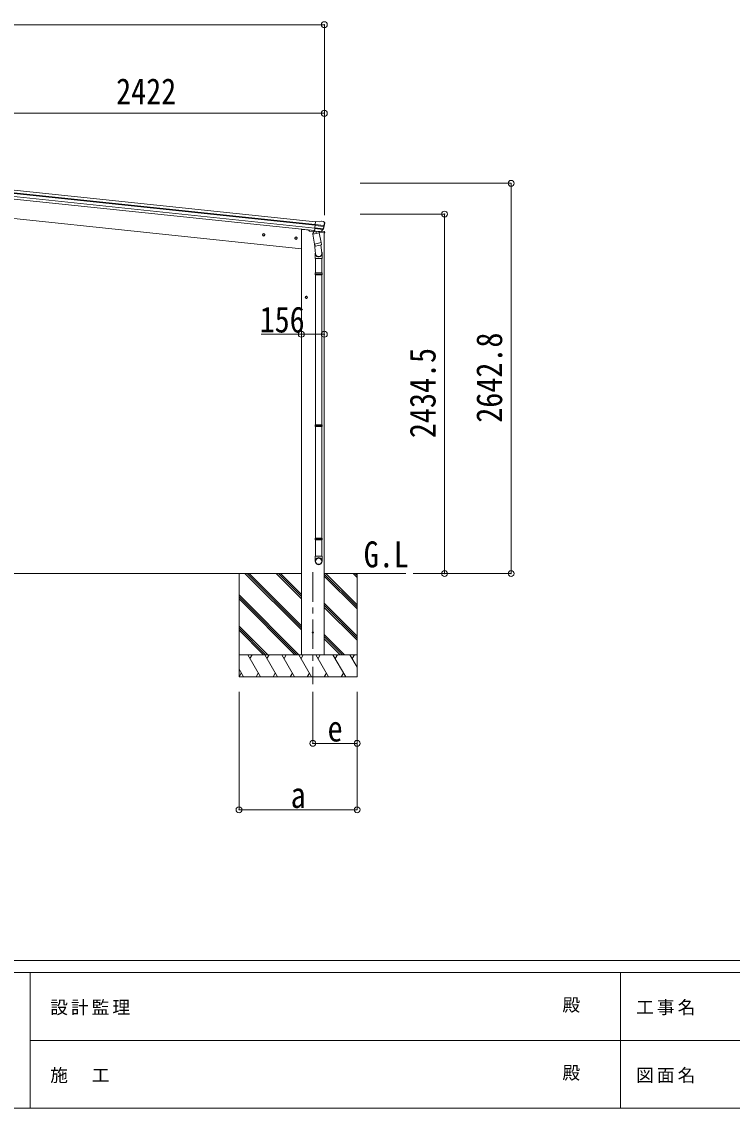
# Model space of a CAD drawing. Units: millimetres at full size, sheet at 1:40; some dimension numbers follow another scale. Extents: x -11243 to 11243, y -7760 to 7760.
# Drawn here: x -4656 to 158, y -7760 to -402 of the extents above; entities that cross this region are included whole.
import ezdxf
from ezdxf.enums import TextEntityAlignment as Align

# ---------------------------------------------------------------- set-up
doc = ezdxf.new("R2010")
doc.units = ezdxf.units.MM
doc.header["$LTSCALE"] = 40
doc.header["$PDMODE"] = 32
doc.header["$PDSIZE"] = 40
doc.linetypes.add('CHAIN1', pattern=[8, 5, -1, 1, -1])
for name, color, linetype, lineweight in [('0-0_0', 7, 'Continuous', 9), ('0-1_本体', 5, 'CHAIN1', 9), ('0-3_ELV2', 4, 'Continuous', 9), ('0-6_OTH_LINE', 6, 'Continuous', 9), ('0-9_OUTLINE', 7, 'Continuous', 9), ('F-0_240', 7, 'Continuous', 9)]:
    doc.layers.add(name, color=color, linetype=linetype, lineweight=lineweight)
doc.layers.add('0-7_SHAPE', color=7, linetype='Continuous')
doc.styles.add('ＭＳ ゴシック', font='')
doc.styles.get('ＭＳ ゴシック').set_extended_font_data('MS Gothic')

msp = doc.modelspace()

# ---------------------------------------------------------------- linework, layer by layer
at = {"layer": '0-0_0'}
for p, q in [((-7309.71, -4138.73), (-2761.69, -4138.73)), ((-3183.94, -4138.73), (-3183.94, -4838.73)), ((-2761.69, -4520.99), (-3143.95, -4138.73)), ((-2761.69, -4506.85), (-3129.81, -4138.73)), ((-2761.69, -4492.7), (-3115.67, -4138.73)), ((-2761.69, -4308.86), (-2931.82, -4138.73)), ((-2761.69, -4294.72), (-2917.67, -4138.73)), ((-2761.69, -4280.57), (-2903.53, -4138.73)), ((-2262.08, -4138.73), (-2606.19, -4138.73)), ((-2606.19, -4138.73), (-2054.1, -4138.73)), ((-2383.94, -4364.1), (-2606.19, -4141.85)), ((-2383.94, -4378.24), (-2606.19, -4155.99)), ((-2383.94, -4349.96), (-2595.17, -4138.73)), ((-2383.94, -4166.11), (-2411.32, -4138.73)), ((-2383.94, -4151.97), (-2397.17, -4138.73)), ((-2383.94, -4138.73), (-2383.94, -4838.73)), ((-2777.79, -4688.73), (-3183.94, -4282.59)), ((-2791.94, -4688.73), (-3183.94, -4296.73)), ((-2806.08, -4688.73), (-3183.94, -4310.87)), ((-2383.94, -4562.09), (-2606.19, -4339.84)), ((-2383.94, -4576.23), (-2606.19, -4353.98)), ((-2383.94, -4590.37), (-2606.19, -4368.12)), ((-2989.93, -4688.73), (-3183.94, -4494.72)), ((-3004.07, -4688.73), (-3183.94, -4508.86)), ((-3018.21, -4688.73), (-3183.94, -4523.01)), ((-2469.43, -4688.73), (-2606.19, -4551.97)), ((-2483.57, -4688.73), (-2606.19, -4566.11)), ((-2497.71, -4688.73), (-2606.19, -4580.25)), ((-3183.94, -4688.73), (-2383.94, -4688.73)), ((-3038.55, -4838.73), (-3125.16, -4688.73)), ((-3110.15, -4714.71), (-3095.15, -4688.73)), ((-2923.08, -4838.73), (-3009.68, -4688.73)), ((-2979.68, -4688.73), (-2994.68, -4714.71)), ((-2807.61, -4838.73), (-2894.21, -4688.73)), ((-2879.21, -4714.71), (-2864.21, -4688.73)), ((-2692.14, -4838.73), (-2778.74, -4688.73)), ((-2763.74, -4714.71), (-2748.74, -4688.73)), ((-2576.67, -4838.73), (-2663.27, -4688.73)), ((-2648.27, -4714.71), (-2633.27, -4688.73)), ((-2461.2, -4838.73), (-2547.8, -4688.73)), ((-2532.8, -4714.71), (-2517.8, -4688.73)), ((-2383.94, -4772.56), (-2432.34, -4688.73)), ((-2417.33, -4714.71), (-2402.33, -4688.73)), ((-3154.02, -4838.73), (-3183.94, -4786.92)), ((-3169.02, -4812.75), (-3183.94, -4838.58)), ((-2383.94, -4838.73), (-3183.94, -4838.73)), ((-3053.55, -4812.75), (-3068.55, -4838.73)), ((-2938.08, -4812.75), (-2953.08, -4838.73)), ((-2822.61, -4812.75), (-2837.61, -4838.73)), ((-2707.14, -4812.75), (-2722.14, -4838.73)), ((-2591.67, -4812.75), (-2606.67, -4838.73)), ((-2476.2, -4812.75), (-2491.2, -4838.73))]:
    msp.add_line(p, q, dxfattribs=at)
at = {"layer": '0-1_本体'}
msp.add_line((-2683.94, -4129.52), (-2683.94, -4888.73), dxfattribs=at)
at = {"layer": '0-3_ELV2'}
for p, q in [((-2668.51, -1779.8), (-4967.93, -1538.12)), ((-2668.08, -1775.62), (-4967.49, -1533.94)), ((-2666.09, -1756.72), (-4965.51, -1515.05)), ((-4971.78, -1574.72), (-2672.36, -1816.39)), ((-2670.61, -1799.66), (-4970.02, -1557.98)), ((-4992.36, -1704.28), (-2761.69, -1938.73)), ((-2672.67, -1819.29), (-2665.88, -1754.73)), ((-2639.36, -1757.52), (-2665.88, -1754.73)), ((-2611.79, -1754.39), (-2611.79, -1754.39)), ((-2608.43, -1756.21), (-2608.43, -1756.21)), ((-2608.43, -1756.21), (-2604.93, -1760.53)), ((-2604.93, -1760.53), (-2604.24, -1761.39)), ((-2603.65, -1765.3), (-2603.57, -1763.42)), ((-3022.77, -1840.15), (-3015.91, -1837.09)), ((-3015.91, -1837.09), (-3009.84, -1841.5)), ((-2710.91, -1812.34), (-2710.49, -1815.57)), ((-2676.79, -1822.97), (-2706.05, -1819.89)), ((-2672.5, -1817.7), (-2673.43, -1817.89)), ((-2672.67, -1819.29), (-2662.72, -1820.33)), ((-2629.27, -1823.62), (-2672.65, -1819.06)), ((-2615.68, -1807.87), (-2670.86, -1802.07)), ((-2669.12, -1819.75), (-2670.69, -1819.59)), ((-2613.36, -1803.6), (-2670.39, -1797.6)), ((-2631.58, -1823.7), (-2669.12, -1819.75)), ((-2609.05, -1787.38), (-2668.66, -1781.12)), ((-2668.04, -1775.26), (-2608.3, -1781.54)), ((-2662.72, -1820.33), (-2662.47, -1820.45)), ((-2662.47, -1820.45), (-2637.14, -1823.11)), ((-2637.14, -1823.11), (-2636.87, -1823.05)), ((-2636.87, -1823.05), (-2629.17, -1823.86)), ((-2603.04, -1830.72), (-2636.77, -1827.17)), ((-2630.02, -1823.86), (-2631.58, -1823.7)), ((-2627.5, -1822.3), (-2614.46, -1806.37)), ((-2626.56, -1822.94), (-2612.87, -1807.19)), ((-2623.45, -1819.53), (-2606.6, -1821.3)), ((-2606.19, -4688.73), (-2606.19, -1830.39)), ((-2603.94, -1823.89), (-2603.04, -1830.72)), ((-3010.62, -1848.97), (-3017.48, -1852.02)), ((-3009.84, -1841.5), (-3010.62, -1848.97)), ((-2803.97, -1863.14), (-2797.12, -1860.09)), ((-2791.83, -1871.96), (-2798.69, -1875.02)), ((-2797.12, -1860.09), (-2791.04, -1864.5)), ((-2791.04, -1864.5), (-2791.83, -1871.96)), ((-2734.19, -2264.53), (-2727.69, -2260.77)), ((-2727.69, -2260.77), (-2721.19, -2264.53)), ((-2721.19, -2272.03), (-2727.69, -2275.79)), ((-2721.19, -2264.53), (-2721.19, -2272.03))]:
    msp.add_line(p, q, dxfattribs=at)
for points in [[(-2639.36, -1757.52), (-2626.57, -1753.12), (-2626.57, -1753.12)], [(-2625.28, -1752.97), (-2625.28, -1752.97), (-2611.79, -1754.39)], [(-2761.69, -4688.73), (-2761.69, -1809.73), (-2741.69, -1809.73), (-2710.83, -1812.97)], [(-3017.48, -1852.02), (-3023.55, -1847.61), (-3022.77, -1840.15)], [(-2798.69, -1875.02), (-2804.76, -1870.61), (-2803.97, -1863.14)], [(-2727.69, -2275.79), (-2734.19, -2272.03), (-2734.19, -2264.53)]]:
    msp.add_lwpolyline(points, dxfattribs=at)
for centre, radius in [((-3016.7, -1844.56), 8.5), ((-3016.7, -1844.56), 7.7), ((-3016.7, -1844.56), 6.5), ((-2797.9, -1867.55), 8.5), ((-2797.9, -1867.55), 7.7), ((-2797.9, -1867.55), 6.5), ((-2727.69, -2268.28), 8.5), ((-2727.69, -2268.28), 7.7), ((-2727.69, -2268.28), 6.5), ((-2683.94, -4538.73), 4.5)]:
    msp.add_circle(centre, radius, dxfattribs=at)
for centre, radius, start, end in [((-2625.59, -1755.95), 3, 84.02369, 108.97631), ((-2804.54, -1744.18), 202, 342.13916, 354), ((-2612.32, -1759.36), 5, 39.04426, 83.95574), ((-2797.47, -1746.23), 192.44, 349.4271, 354.57578), ((-2705.53, -1814.92), 5, 187.5, 264), ((-2670.63, -1819.09), 0.5, 228.73754, 264), ((-2629.97, -1823.36), 0.5, 264, 299.26246), ((-2628.82, -1820.98), 2.99, 273.2717, 319.00739), ((-2616.78, -1804.47), 3, 320.69111, 342.20009), ((-2804.54, -1744.18), 200.2, 342.20009, 347.53883), ((-2615.13, -1805.22), 3, 319, 342.13916), ((-2609.15, -1788.73), 1.35, 83.1605, 85.91927), ((-2606.28, -1787.75), 2.74, 167.02151, 172.43412), ((-2563.58, -1788.89), 45.32, 170.67122, 173.64518), ((-2606.91, -1824.28), 3, 7.5, 84)]:
    msp.add_arc(centre, radius, start, end, dxfattribs=at)
for centre, major_axis, ratio, start_param, end_param in [((-2806.85, -1766.13), (20.92, 199.05), 0.994373, 1.5554317, 1.5718064), ((-2605.78, -1764.44), (0.38, 5.97), 0.020485, 0.671432, 1.5691306), ((-2610.11, -1758.9), (5.48, -2.51), 0.24881, 0.460585, 0.4641038), ((-2606.57, -1763.28), (-1.9, 2.34), 0.995767, 3.9859716, 4.712389), ((-2628.96, -1820.64), (0.51, 2.96), 0.642905, 3.2459383, 4.203928), ((-2628.87, -1820.87), (1.1, -2.8), 0.997631, 5.8041905, 5.8929484), ((-2628.91, -1820.75), (3.02, -2.79), 0.650902, 5.2561448, 5.3289554), ((-2626.52, -1820.9), (1.71, 2.84), 0.040856, 2.1135035, 2.1416249), ((-2806.85, -1766.13), (20.92, 199.05), 0.994373, 4.7113789, 4.7277536)]:
    msp.add_ellipse(centre, major_axis=major_axis, ratio=ratio, start_param=start_param, end_param=end_param, dxfattribs=at)
at = {"layer": '0-6_OTH_LINE'}
for p, q in [((-7465.71, -421.67), (-2605.69, -421.67)), ((-2605.69, -421.67), (-2605.69, -1712.75)), ((-2605.69, -1021.67), (-5027.8, -1021.67)), ((-1340.24, -1495.95), (-2362.58, -1495.95)), ((-1340.24, -1495.95), (-1340.24, -4138.73)), ((-1791.24, -1704.28), (-2362.58, -1704.28)), ((-1791.24, -1704.28), (-1791.24, -4138.73)), ((-2761.69, -2518.28), (-2606.19, -2518.28)), ((-1791.24, -4138.73), (-2004.1, -4138.73)), ((-1340.24, -4138.73), (-2004.1, -4138.73)), ((-3183.94, -5738.73), (-3183.94, -4939.73)), ((-2683.94, -5288.73), (-2683.94, -4939.73)), ((-2383.94, -5288.73), (-2383.94, -4939.73)), ((-2383.94, -5738.73), (-2383.94, -4939.73)), ((-2383.94, -5288.73), (-2683.94, -5288.73)), ((-2383.94, -5738.73), (-3183.94, -5738.73))]:
    msp.add_line(p, q, dxfattribs=at)
at = {"layer": '0-6_OTH_LINE', "lineweight": 18}
msp.add_line((-2761.69, -2518.28), (-3033.73, -2518.28), dxfattribs=at)
at = {"layer": '0-6_OTH_LINE'}
for p in [(-2605.69, -421.67), (-2605.69, -1021.67), (-1340.24, -1495.95), (-1791.24, -1704.28), (-2761.69, -2518.28), (-2606.19, -2518.28), (-1791.24, -4138.73), (-1340.24, -4138.73), (-2683.94, -5288.73), (-2383.94, -5288.73), (-3183.94, -5738.73), (-2383.94, -5738.73)]:
    msp.add_point(p, dxfattribs=at)
at = {"layer": '0-9_OUTLINE'}
for p, q in [((-2684.88, -1841.36), (-2640, -1832.23)), ((-2673.43, -1817.89), (-2684.63, -1834.82)), ((-2684.63, -1834.82), (-2683.36, -1841.05)), ((-2672.5, -1817.7), (-2673.43, -1817.89)), ((-2630.02, -1823.86), (-2670.69, -1819.59)), ((-2662.98, -1820.78), (-2660.07, -1835.13)), ((-2633.84, -1826.02), (-2658.59, -1835.77)), ((-2642.18, -1829.3), (-2641.52, -1832.53)), ((-2640, -1832.23), (-2626.64, -1897.88)), ((-2633.38, -1824.16), (-2633.23, -1824.89)), ((-2671.52, -1907.01), (-2684.88, -1841.36)), ((-2671.96, -1904.87), (-2665.31, -1972.62)), ((-2671.52, -1907.01), (-2626.64, -1897.88)), ((-2671.51, -1907.01), (-2668.97, -1919.48)), ((-2625.71, -1912.49), (-2666.67, -1920.82)), ((-2624.16, -1910.13), (-2626.66, -1897.88)), ((-2624.38, -1911.53), (-2624.38, -1911.53)), ((-2667.34, -1971.4), (-2667.34, -2006.05)), ((-2629.05, -1913.17), (-2623.49, -1968.89)), ((-2621.34, -2006.05), (-2621.34, -1971.7)), ((-2667.34, -2006.05), (-2621.34, -2006.05)), ((-2665.34, -2006.05), (-2665.34, -2102.8)), ((-2623.34, -2006.05), (-2623.34, -2102.8)), ((-2667.34, -2104.8), (-2666.34, -2102.8)), ((-2667.34, -2104.8), (-2621.34, -2104.8)), ((-2667.34, -2104.8), (-2667.34, -2112.8)), ((-2667.34, -2112.8), (-2621.34, -2112.8)), ((-2667.34, -2112.8), (-2666.34, -2114.8)), ((-2666.34, -2102.8), (-2622.34, -2102.8)), ((-2666.34, -2114.8), (-2622.34, -2114.8)), ((-2665.34, -2114.8), (-2665.34, -3131.48)), ((-2623.34, -2114.8), (-2623.34, -3131.48)), ((-2621.34, -2104.8), (-2622.34, -2102.8)), ((-2667.34, -3133.48), (-2666.34, -3131.48)), ((-2667.34, -3133.48), (-2621.34, -3133.48)), ((-2667.34, -3133.48), (-2667.34, -3141.48)), ((-2667.34, -3141.48), (-2621.34, -3141.48)), ((-2667.34, -3141.48), (-2666.34, -3143.48)), ((-2666.34, -3131.48), (-2622.34, -3131.48)), ((-2666.34, -3143.48), (-2622.34, -3143.48)), ((-2665.34, -3143.48), (-2665.34, -3899.17)), ((-2623.34, -3143.48), (-2623.34, -3899.17)), ((-2621.34, -3133.48), (-2622.34, -3131.48)), ((-2667.34, -3901.17), (-2666.34, -3899.17)), ((-2666.34, -3899.17), (-2622.34, -3899.17)), ((-2621.34, -3901.17), (-2622.34, -3899.17)), ((-2667.34, -3901.17), (-2621.34, -3901.17)), ((-2667.34, -3901.17), (-2667.34, -3909.17)), ((-2667.34, -3909.17), (-2621.34, -3909.17)), ((-2667.34, -3909.17), (-2666.34, -3911.17)), ((-2666.34, -3911.17), (-2622.34, -3911.17)), ((-2665.34, -3911.17), (-2665.34, -4021.17)), ((-2623.34, -3911.17), (-2623.34, -4021.17)), ((-2667.34, -4055.31), (-2667.34, -4021.17)), ((-2667.34, -4021.17), (-2621.34, -4021.17)), ((-2621.34, -4055.31), (-2621.34, -4021.17))]:
    msp.add_line(p, q, dxfattribs=at)
for points in [[(-2621.34, -2104.8), (-2621.34, -2112.8), (-2622.34, -2114.8)], [(-2621.34, -3133.48), (-2621.34, -3141.48), (-2622.34, -3143.48)], [(-2621.34, -3901.17), (-2621.34, -3909.17), (-2622.34, -3911.17)]]:
    msp.add_lwpolyline(points, dxfattribs=at)
for centre, radius, start, end in [((-2670.63, -1819.09), 0.5, 228.73754, 264), ((-2663.57, -1820.94), 0.604, 15.29405, 86.90158), ((-2659.07, -1834.86), 1.03, 195.53431, 297.46103), ((-2634.21, -1825.09), 1, 291.5, 11.5), ((-2632.89, -1824.06), 0.5, 84, 191.5), ((-2629.97, -1823.36), 0.5, 264, 299.26246), ((-2626.11, -1910.53), 2, 281.5, 330.09038), ((-2626.07, -1910.55), 1.95, 330.02234, 12.45983), ((-2667.07, -1918.86), 2, 198.03157, 281.5), ((-2651.34, -1971.7), 30, 0, 2.54858)]:
    msp.add_arc(centre, radius, start, end, dxfattribs=at)
for centre, major_axis, ratio, start_param, end_param in [((-2644.34, -1971.4), (-23, 0), 0.996195, 5.9588909, 9.9444346), ((-2644.34, -1971.4), (-21, 0), 0.996195, 0.0583862, 3.2616355), ((-2644.34, -4053.57), (23, 0), 0.996195, 6.2831853, 9.424778), ((-2644.34, -4055.31), (23, 0), 0.996195, 6.2831853, 9.424778), ((-2644.34, -4055.31), (0, -23.43), 0.981806, 4.712389, 7.8539816)]:
    msp.add_ellipse(centre, major_axis=major_axis, ratio=ratio, start_param=start_param, end_param=end_param, dxfattribs=at)
msp.add_ellipse((-2644.34, -4055.31), major_axis=(-21, 0), ratio=0.996195, dxfattribs=at)
at = {"layer": 'F-0_240', "color": 5}
for p, q in [((-11242.74, -6760), (10677.26, -6760)), ((-11242.74, -6840), (7121.58, -6840)), ((-4598.42, -6840), (-4598.42, -7760)), ((-598.42, -6840), (-598.42, -7760)), ((-4598.42, -7300), (3601.58, -7300)), ((-11242.74, -7760), (10677.26, -7760))]:
    msp.add_line(p, q, dxfattribs=at)

# ---------------------------------------------------------------- texts
at = {"layer": '0-6_OTH_LINE', "color": 7, "style": 'ＭＳ ゴシック', "width": 0.85}
for s, p in [('2422', (-4016.74, -1013.67)), ('156', (-3044.36, -2559.05)), ('e', (-2583.94, -5328.73)), ('a', (-2833.94, -5778.73))]:
    msp.add_text(s, height=176, dxfattribs=at).set_placement(p, align=Align.BOTTOM_LEFT)
for s, p in [('2642.8', (-1348.24, -3117.34)), ('2434.5', (-1799.24, -3221.5))]:
    msp.add_text(s, height=176, rotation=90, dxfattribs=at).set_placement(p, align=Align.BOTTOM_LEFT)
at = {"layer": '0-7_SHAPE', "style": 'ＭＳ ゴシック', "width": 0.85}
msp.add_text('G.L', height=176, dxfattribs=at).set_placement((-2338.81, -4149.55), align=Align.BOTTOM_LEFT)
at = {"layer": 'F-0_240', "style": 'ＭＳ ゴシック'}
for p in [(-992.7, -7130), (-992.7, -7590)]:
    msp.add_text('殿', height=87.98, dxfattribs=at).set_placement(p, align=Align.BOTTOM_LEFT)
at = {"layer": 'F-0_240', "char_height": 87.98, "attachment_point": 7, "style": 'ＭＳ ゴシック'}
for s, insert in [('\\T1.17;設計監理', (-4463.32, -7130)), ('\\T1.17;工事名', (-492.95, -7130)), ('\\T1.17;施\u3000工', (-4463.32, -7590)), ('\\T1.17;図面名', (-492.95, -7590))]:
    msp.add_mtext(s, dxfattribs=dict(at, insert=insert))

doc.saveas('drawing.dxf')
